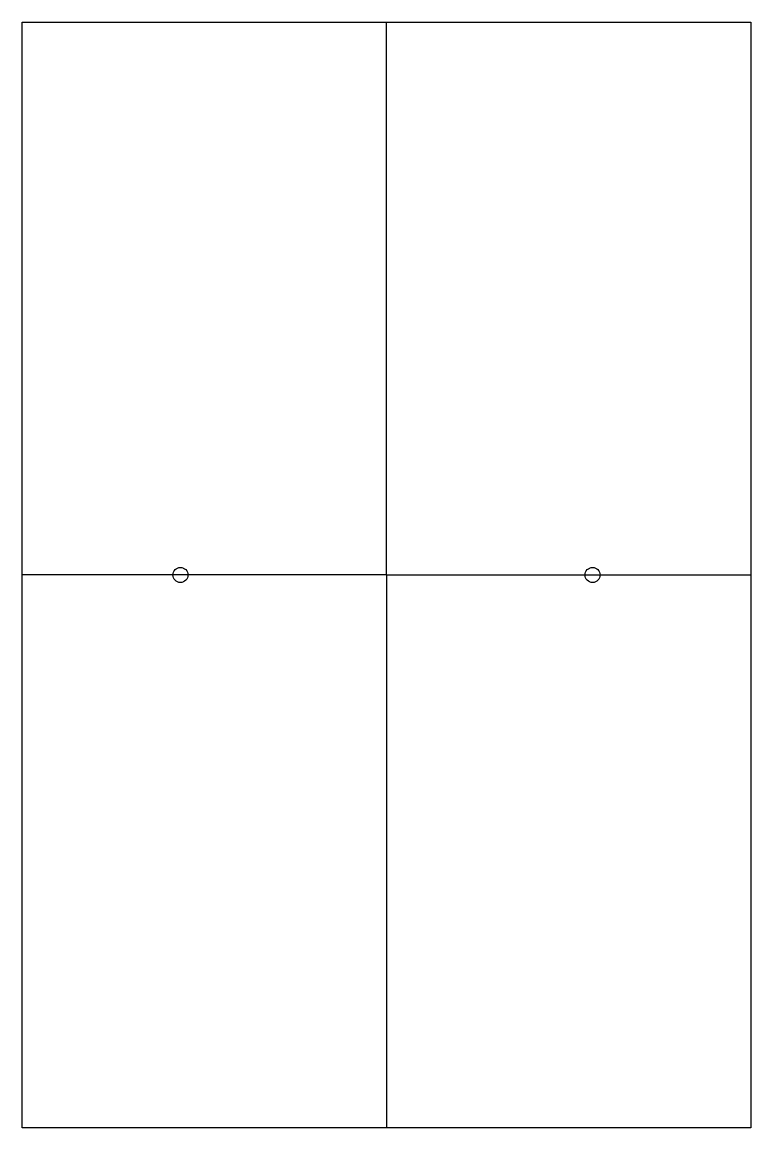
# Model space of a CAD drawing. Header units: inches. Extents: x 16.2 to 30.7, y -12.5 to 9.5.
import ezdxf

# ---------------------------------------------------------------- set-up
doc = ezdxf.new("R2010")
doc.units = ezdxf.units.IN
doc.header["$MEASUREMENT"] = 0

msp = doc.modelspace()

# ---------------------------------------------------------------- linework, layer by layer
for p, q in [((16.189, 9.548), (30.689, 9.548)), ((16.189, -12.452), (16.189, 9.548)), ((23.439, -1.452), (23.439, 9.548)), ((30.689, 9.548), (30.689, -12.452)), ((23.439, -1.452), (16.189, -1.452)), ((23.439, -1.452), (30.689, -1.452)), ((23.439, -1.452), (23.439, -12.452)), ((30.689, -12.452), (16.189, -12.452))]:
    msp.add_line(p, q)
for centre in [(19.339, -1.452), (27.539, -1.452)]:
    msp.add_circle(centre, 0.15)

doc.saveas('drawing.dxf')
